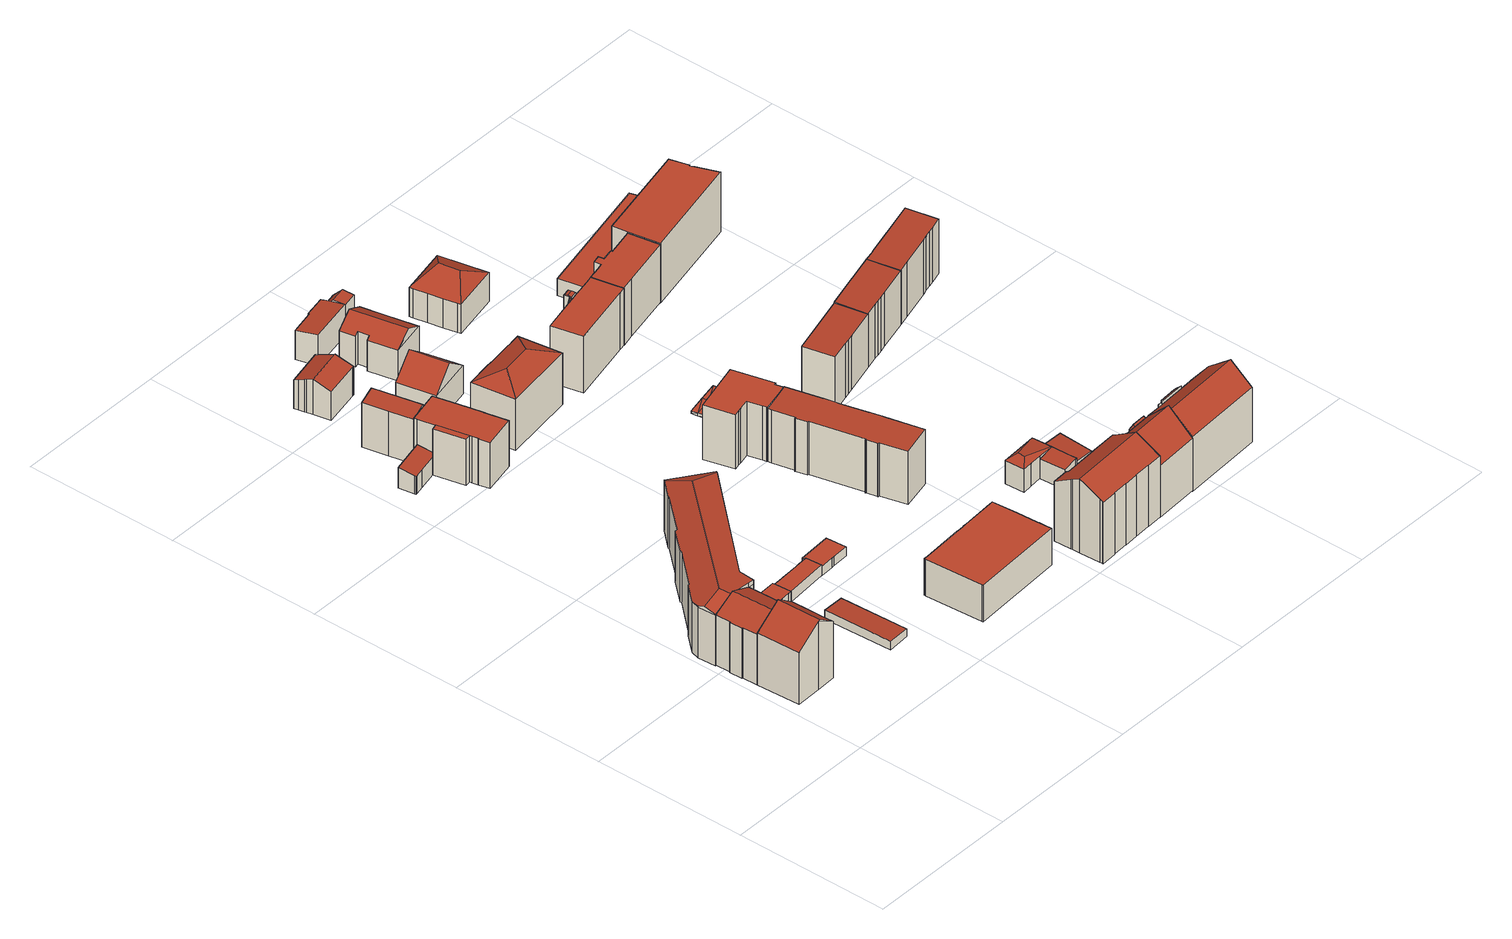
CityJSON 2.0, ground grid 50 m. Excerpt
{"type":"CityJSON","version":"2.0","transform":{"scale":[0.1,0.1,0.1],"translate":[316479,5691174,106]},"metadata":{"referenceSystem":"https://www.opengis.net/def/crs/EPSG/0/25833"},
"CityObjects":{
"building1":{"type":"Building","attributes":{"Dachtyp_tdc":"tdcFreeFormRoof","Gemeindeschluessel":14713000,"Dachneigung":32.9,"QualitaetDacherkennung":67,"Geometrietyp2DReferenz":"3000","function":"31001_9998","roofType":"5000","measuredHeight":23.54},"geometry":[{"type":"MultiSurface","lod":"2","boundaries":[[[0,1,2,3]],[[1,4,5,2]],[[4,6,7,5]],[[6,8,9,7]],[[8,10,11,9]],[[10,12,13,11]],[[12,14,15,13]],[[14,16,17,15]],[[16,0,3,17]],[[18,14,12,10,8,6,4,19]],[[16,18,19,1,0]],[[16,14,18]],[[4,1,19]],[[3,2,5,7,9,11,13,15,17]]],"semantics":{"surfaces":[{"type":"WallSurface"},{"type":"RoofSurface"},{"type":"GroundSurface"}],"values":[0,0,0,0,0,0,0,0,0,1,1,0,0,2]}}]},
"building2":{"type":"Building","attributes":{"Gemeindeschluessel":14713000,"Dachtyp_tdc":"tdcFreeFormRoof","Dachneigung":23.89,"QualitaetDacherkennung":87,"Geometrietyp2DReferenz":"3000","function":"31001_9998","roofType":"5000","measuredHeight":20.51},"geometry":[{"type":"MultiSurface","lod":"2","boundaries":[[[20,21,22,23]],[[21,24,5,22]],[[24,25,2,5]],[[25,26,27,2]],[[26,28,29,27]],[[28,30,31,29]],[[30,32,33,31]],[[32,20,23,33]],[[34,24,21,35]],[[26,25,34,35,20,32,30,28]],[[21,20,35]],[[25,24,34]],[[23,22,5,2,27,29,31,33]]],"semantics":{"surfaces":[{"type":"WallSurface"},{"type":"RoofSurface"},{"type":"GroundSurface"}],"values":[0,0,0,0,0,0,0,0,1,1,0,0,2]}}]},
"building3":{"type":"Building","attributes":{"Dachtyp_tdc":"tdcFreeFormRoof","Gemeindeschluessel":14713000,"Dachneigung":25.85,"QualitaetDacherkennung":56,"Geometrietyp2DReferenz":"3000","function":"31001_9998","roofType":"5000","measuredHeight":20.77},"geometry":[{"type":"MultiSurface","lod":"2","boundaries":[[[36,37,38,39]],[[37,40,41,38]],[[40,42,43,41]],[[42,44,45,43]],[[44,46,47,45]],[[46,48,49,47]],[[48,50,51,49]],[[50,52,53,51]],[[52,54,55,53]],[[54,56,57,55]],[[56,58,59,57]],[[58,60,61,59]],[[60,62,63,61]],[[62,64,65,63]],[[64,66,67,65]],[[66,36,39,67]],[[68,69,70,64,71]],[[72,73,74,75]],[[76,56,54,77,78,48,46,79,72,75,68,71,80,81]],[[74,82,83,84,69,68,75]],[[66,70,69,84,36]],[[36,84,83,37]],[[37,83,82,40]],[[40,82,74,73,42]],[[58,76,81,60]],[[60,81,80,62]],[[62,80,71,64]],[[42,73,72,79,44]],[[44,79,46]],[[48,78,50]],[[50,78,77,52]],[[52,77,54]],[[56,76,58]],[[64,70,66]],[[39,38,41,43,45,47,49,51,53,55,57,59,61,63,65,67]]],"semantics":{"surfaces":[{"type":"WallSurface"},{"type":"RoofSurface"},{"type":"GroundSurface"}],"values":[0,0,0,0,0,0,0,0,0,0,0,0,0,0,0,0,1,1,1,1,0,0,0,0,0,0,0,0,0,0,0,0,0,0,2]}}]},
"building4":{"type":"Building","attributes":{"Dachtyp_tdc":"tdcPolyFlatRoof","Gemeindeschluessel":14713000,"Dachneigung":3.22,"QualitaetDacherkennung":84,"Geometrietyp2DReferenz":"3000","function":"31001_9998","roofType":"2100","measuredHeight":3.04},"geometry":[{"type":"MultiSurface","lod":"2","boundaries":[[[85,86,87,88]],[[86,89,90,87]],[[89,91,92,90]],[[91,85,88,92]],[[91,89,86,85]],[[88,87,90,92]]],"semantics":{"surfaces":[{"type":"WallSurface"},{"type":"RoofSurface"},{"type":"GroundSurface"}],"values":[0,0,0,0,1,2]}}]},
"building5":{"type":"Building","attributes":{"Gemeindeschluessel":14713000,"Dachneigung":90,"Dachorientierung":0,"MittlereTraufHoehe":112.31,"QualitaetDacherkennung":100,"ObjektHoehe":3.69,"BodenHoehe":108.62,"Geometrietyp2DReferenz":"3000","AbsoluteHoehe":112.31,"Dachflaeche":34.1,"function":"31001_9998","roofType":"1000","measuredHeight":3.69,"storeysAboveGround":1},"geometry":[{"type":"MultiSurface","lod":"2","boundaries":[[[93,94,95,96]],[[94,97,98,95]],[[97,99,100,98]],[[97,94,93,101,102,103,104,105,106,99]],[[100,107,108,109,110,111,112,96,95,98]],[[99,106,107,100]],[[106,105,108,107]],[[105,104,109,108]],[[104,103,110,109]],[[103,102,111,110]],[[102,101,112,111]],[[101,93,96,112]]],"semantics":{"surfaces":[{"type":"WallSurface"},{"type":"RoofSurface"},{"type":"GroundSurface"}],"values":[0,0,0,1,2,0,0,0,0,0,0,0]}}]},
"building6":{"type":"Building","attributes":{"Gemeindeschluessel":14713000,"Dachneigung":90,"Dachorientierung":0,"MittlereTraufHoehe":112.31,"QualitaetDacherkennung":100,"ObjektHoehe":3.59,"BodenHoehe":108.72,"Geometrietyp2DReferenz":"3000","AbsoluteHoehe":112.31,"Dachflaeche":77.38,"function":"31001_9998","roofType":"1000","measuredHeight":3.59,"storeysAboveGround":1},"geometry":[{"type":"MultiSurface","lod":"2","boundaries":[[[113,114,115,116]],[[114,117,118,115]],[[117,119,120,118]],[[119,121,122,120]],[[121,123,124,122]],[[123,103,125,124]],[[103,104,126,125]],[[104,113,116,126]],[[104,103,123,121,119,117,114,113]],[[116,115,118,120,122,124,125,126]]],"semantics":{"surfaces":[{"type":"WallSurface"},{"type":"RoofSurface"},{"type":"GroundSurface"}],"values":[0,0,0,0,0,0,0,0,1,2]}}]},
"building7":{"type":"Building","attributes":{"Dachtyp_tdc":"tdcPolyFlatRoof","Gemeindeschluessel":14713000,"Dachneigung":9.88,"QualitaetDacherkennung":50,"Geometrietyp2DReferenz":"3000","function":"31001_9998","roofType":"2100","measuredHeight":7.01},"geometry":[{"type":"MultiSurface","lod":"2","boundaries":[[[127,128,129,130]],[[128,131,132,129]],[[131,133,134,132]],[[133,135,136,134]],[[133,131,128,127,137,138,139,135]],[[136,140,141,142,130,129,132,134]],[[135,139,140,136]],[[139,138,141,140]],[[138,137,142,141]],[[137,127,130,142]]],"semantics":{"surfaces":[{"type":"WallSurface"},{"type":"RoofSurface"},{"type":"GroundSurface"}],"values":[0,0,0,0,1,2,0,0,0,0]}}]},
"building8":{"type":"Building","attributes":{"Gemeindeschluessel":14713000,"Dachneigung":90,"Dachorientierung":0,"MittlereTraufHoehe":111.7,"QualitaetDacherkennung":100,"ObjektHoehe":3.12,"BodenHoehe":108.58,"Geometrietyp2DReferenz":"3000","AbsoluteHoehe":111.7,"Dachflaeche":71.35,"function":"31001_9998","roofType":"1000","measuredHeight":3.12,"storeysAboveGround":1},"geometry":[{"type":"MultiSurface","lod":"2","boundaries":[[[143,144,145,146]],[[144,147,148,145]],[[147,149,150,148]],[[149,151,152,150]],[[151,153,154,152]],[[153,155,156,154]],[[155,143,146,156]],[[155,153,151,149,147,144,143]],[[146,145,148,150,152,154,156]]],"semantics":{"surfaces":[{"type":"WallSurface"},{"type":"RoofSurface"},{"type":"GroundSurface"}],"values":[0,0,0,0,0,0,0,1,2]}}]},
"building9":{"type":"Building","attributes":{"Gemeindeschluessel":14713000,"Geometrietyp2DReferenz":"3000","function":"31001_9998","roofType":"9999"},"children":["building9-1","building9-2"]},
"building9-1":{"type":"BuildingPart","attributes":{"Dachtyp_tdc":"tdcPolyFlatRoof","Dachneigung":0,"QualitaetDacherkennung":45,"Geometrietyp2DReferenz":"3000","roofType":"1000","measuredHeight":15.65},"parents":["building9"],"geometry":[{"type":"MultiSurface","lod":"2","boundaries":[[[157,158,159,160]],[[161,162,140,141]],[[162,163,164,140]],[[163,165,166,164]],[[165,167,168,166]],[[167,169,170,168]],[[169,171,172,170]],[[171,173,174,172]],[[173,157,160,174]],[[173,171,169,167,165,163,162,161,175,176,158,157]],[[160,159,177,178,141,140,164,166,168,170,172,174]],[[177,159,158,176]],[[178,177,176,175]],[[141,178,175,161]]],"semantics":{"surfaces":[{"type":"WallSurface"},{"type":"RoofSurface"},{"type":"GroundSurface"},{"type":"ClosureSurface"}],"values":[0,0,0,0,0,0,0,0,0,1,2,3,3,3]}}]},
"building9-2":{"type":"BuildingPart","attributes":{"Dachtyp_tdc":"tdcPolyFlatRoof","Dachneigung":0,"QualitaetDacherkennung":56,"Geometrietyp2DReferenz":"3000","roofType":"1000","measuredHeight":15.8},"parents":["building9"],"geometry":[{"type":"MultiSurface","lod":"2","boundaries":[[[179,180,181,159,158]],[[180,182,183,181]],[[182,184,185,183]],[[184,186,142,185]],[[186,187,161,141,142]],[[188,189,187,186,184,182,180,179]],[[159,181,183,185,142,141,178,177]],[[175,161,187,189]],[[175,178,141,161]],[[176,175,189,188]],[[176,177,178,175]],[[158,176,188,179]],[[158,159,177,176]]],"semantics":{"surfaces":[{"type":"WallSurface"},{"type":"RoofSurface"},{"type":"GroundSurface"},{"type":"ClosureSurface"}],"values":[0,0,0,0,0,1,2,0,3,0,3,0,3]}}]},
"building10":{"type":"Building","attributes":{"Dachtyp_tdc":"tdcFreeFormRoof","Gemeindeschluessel":14713000,"Dachneigung":53.67,"QualitaetDacherkennung":62,"Geometrietyp2DReferenz":"3000","function":"31001_9998","roofType":"5000","measuredHeight":16.23},"geometry":[{"type":"MultiSurface","lod":"2","boundaries":[[[190,191,192,193]],[[191,194,195,192]],[[194,196,166,195]],[[196,197,164,166]],[[197,198,199,164]],[[198,190,193,199]],[[200,196,194,201]],[[200,201,191,190,198,197]],[[194,191,201]],[[197,196,200]],[[193,192,195,166,164,199]]],"semantics":{"surfaces":[{"type":"WallSurface"},{"type":"RoofSurface"},{"type":"GroundSurface"}],"values":[0,0,0,0,0,0,1,1,0,0,2]}}]},
"building11":{"type":"Building","attributes":{"Dachtyp_tdc":"tdcPolyFlatRoof","Gemeindeschluessel":14713000,"Dachneigung":0,"QualitaetDacherkennung":92,"Geometrietyp2DReferenz":"3000","function":"31001_9998","roofType":"1000","measuredHeight":12.56},"geometry":[{"type":"MultiSurface","lod":"2","boundaries":[[[202,203,204,205]],[[203,206,207,204]],[[206,208,209,207]],[[208,210,211,209]],[[210,212,213,211]],[[212,214,215,213]],[[214,216,217,215]],[[216,218,219,217]],[[218,220,221,219]],[[220,222,223,221]],[[222,224,225,223]],[[224,226,227,225]],[[226,228,229,227]],[[228,230,231,229]],[[230,232,233,231]],[[232,234,235,233]],[[234,236,237,235]],[[236,238,239,237]],[[238,202,205,239]],[[238,236,234,232,230,228,226,224,222,220,218,216,214,212,210,208,206,203,202]],[[205,204,207,209,211,213,215,217,219,221,223,225,227,229,231,233,235,237,239]]],"semantics":{"surfaces":[{"type":"WallSurface"},{"type":"RoofSurface"},{"type":"GroundSurface"}],"values":[0,0,0,0,0,0,0,0,0,0,0,0,0,0,0,0,0,0,0,1,2]}}]},
"building12":{"type":"Building","attributes":{"Dachtyp_tdc":"tdcGableRoof","Gemeindeschluessel":14713000,"Dachneigung":21.12,"QualitaetDacherkennung":64,"Geometrietyp2DReferenz":"3000","function":"31001_9998","roofType":"3100","measuredHeight":11.95},"geometry":[{"type":"MultiSurface","lod":"2","boundaries":[[[240,241,242,243]],[[241,244,245,242]],[[244,246,247,245]],[[246,248,249,247]],[[248,250,251,249]],[[250,252,253,251]],[[252,254,255,253]],[[254,256,257,255]],[[256,258,259,257]],[[258,260,261,259]],[[260,240,243,261]],[[256,254,252,250,248,246,244]],[[244,241,240,260,258,256]],[[243,242,245,247,249,251,253,255,257,259,261]]],"semantics":{"surfaces":[{"type":"WallSurface"},{"type":"RoofSurface"},{"type":"GroundSurface"}],"values":[0,0,0,0,0,0,0,0,0,0,0,1,1,2]}}]},
"building13":{"type":"Building","attributes":{"Dachtyp_tdc":"tdcGableRoof","Gemeindeschluessel":14713000,"Dachneigung":39.78,"QualitaetDacherkennung":61,"Geometrietyp2DReferenz":"3000","function":"31001_9998","roofType":"3100","measuredHeight":15.8},"geometry":[{"type":"MultiSurface","lod":"2","boundaries":[[[262,263,264,265]],[[263,266,267,264]],[[266,268,269,267]],[[268,270,271,269]],[[270,262,265,271]],[[272,273,274,275]],[[268,266,263,274,273]],[[268,273,272,270]],[[262,275,274,263]],[[270,272,275,262]],[[265,264,267,269,271]]],"semantics":{"surfaces":[{"type":"WallSurface"},{"type":"RoofSurface"},{"type":"GroundSurface"}],"values":[0,0,0,0,0,1,1,0,0,0,2]}}]},
"building14":{"type":"Building","attributes":{"Dachtyp_tdc":"tdcHipRoof","Gemeindeschluessel":14713000,"Dachneigung":23.56,"QualitaetDacherkennung":64,"Geometrietyp2DReferenz":"3000","function":"31001_9998","roofType":"3200","measuredHeight":20.6},"geometry":[{"type":"MultiSurface","lod":"2","boundaries":[[[276,277,278,279]],[[277,280,281,278]],[[280,282,283,281]],[[282,284,285,283]],[[284,286,287,285]],[[286,288,289,287]],[[288,290,291,289]],[[290,292,293,291]],[[292,294,295,293]],[[294,276,279,295]],[[286,284,296]],[[290,288,297]],[[284,282,280,277,276,294,292,290,297,296]],[[288,286,296,297]],[[279,278,281,283,285,287,289,291,293,295]]],"semantics":{"surfaces":[{"type":"WallSurface"},{"type":"RoofSurface"},{"type":"GroundSurface"}],"values":[0,0,0,0,0,0,0,0,0,0,1,1,1,1,2]}}]},
"building15":{"type":"Building","attributes":{"Dachtyp_tdc":"tdcPolyFlatRoof","Gemeindeschluessel":14713000,"Dachneigung":8.5,"QualitaetDacherkennung":81,"Geometrietyp2DReferenz":"3000","function":"31001_9998","roofType":"2100","measuredHeight":3.92},"geometry":[{"type":"MultiSurface","lod":"2","boundaries":[[[298,299,300,301]],[[299,302,303,300]],[[302,304,305,303]],[[304,298,301,305]],[[304,302,299,298]],[[301,300,303,305]]],"semantics":{"surfaces":[{"type":"WallSurface"},{"type":"RoofSurface"},{"type":"GroundSurface"}],"values":[0,0,0,0,1,2]}}]},
"building16":{"type":"Building","attributes":{"Dachtyp_tdc":"tdcFreeFormRoof","Gemeindeschluessel":14713000,"Dachneigung":29.68,"QualitaetDacherkennung":64,"Geometrietyp2DReferenz":"3000","function":"31001_9998","roofType":"5000","measuredHeight":13.76},"geometry":[{"type":"MultiSurface","lod":"2","boundaries":[[[306,307,308,309]],[[307,310,311,308]],[[310,312,313,311]],[[312,314,315,313]],[[314,316,317,315]],[[316,318,319,317]],[[318,320,321,319]],[[320,322,323,321]],[[322,324,325,323]],[[324,306,309,325]],[[316,326,327,306,324,322,320,318]],[[326,314,312,310,307,327]],[[316,314,326]],[[307,306,327]],[[309,308,311,313,315,317,319,321,323,325]]],"semantics":{"surfaces":[{"type":"WallSurface"},{"type":"RoofSurface"},{"type":"GroundSurface"}],"values":[0,0,0,0,0,0,0,0,0,0,1,1,0,0,2]}}]},
"building17":{"type":"Building","attributes":{"Gemeindeschluessel":14713000,"Geometrietyp2DReferenz":"3000","function":"31001_9998","roofType":"9999"},"children":["building17-1","building17-2"]},
"building17-1":{"type":"BuildingPart","attributes":{"Dachtyp_tdc":"tdcPolyFlatRoof","Dachneigung":5.07,"QualitaetDacherkennung":44,"Geometrietyp2DReferenz":"3000","roofType":"2100","measuredHeight":10.55},"parents":["building17"],"geometry":[{"type":"MultiSurface","lod":"2","boundaries":[[[328,329,330,331]],[[329,332,333,330]],[[332,334,335,333]],[[334,336,337,338,335]],[[339,340,341,342,343]],[[340,328,331,341]],[[340,339,344,345,336,334,332,329,328]],[[331,330,333,335,338,342,341]],[[343,344,339]],[[345,337,336]],[[343,342,338,337]],[[343,337,345,344]]],"semantics":{"surfaces":[{"type":"WallSurface"},{"type":"RoofSurface"},{"type":"GroundSurface"},{"type":"ClosureSurface"}],"values":[0,0,0,0,0,0,1,2,0,0,3,3]}}]},
"building17-2":{"type":"BuildingPart","attributes":{"Dachtyp_tdc":"tdcGableRoof","Dachneigung":45.98,"QualitaetDacherkennung":43,"Geometrietyp2DReferenz":"3000","roofType":"3100","measuredHeight":10.92},"parents":["building17"],"geometry":[{"type":"MultiSurface","lod":"2","boundaries":[[[337,346,347,338]],[[346,348,349,347]],[[348,343,342,349]],[[348,346,350]],[[346,337,345,351,350]],[[343,348,350,351,344]],[[338,347,349,342]],[[337,338,342,343]],[[344,351,345]],[[343,344,345,337]]],"semantics":{"surfaces":[{"type":"WallSurface"},{"type":"RoofSurface"},{"type":"GroundSurface"},{"type":"ClosureSurface"}],"values":[0,0,0,0,1,1,2,3,0,3]}}]},
"building18":{"type":"Building","attributes":{"Dachtyp_tdc":"tdcPolyFlatRoof","Gemeindeschluessel":14713000,"Dachneigung":0,"QualitaetDacherkennung":67,"Geometrietyp2DReferenz":"3000","function":"31001_9998","roofType":"1000","measuredHeight":18.49},"geometry":[{"type":"MultiSurface","lod":"2","boundaries":[[[352,353,354,355]],[[353,356,357,354]],[[356,358,359,357]],[[358,360,361,359]],[[360,362,363,361]],[[362,364,365,363]],[[364,366,367,365]],[[366,368,369,367]],[[368,370,371,369]],[[370,372,373,371]],[[372,374,375,373]],[[372,370,368,366,364,362,360,358,356,353,352,376,374]],[[375,377,355,354,357,359,361,363,365,367,369,371,373]],[[374,376,377,375]],[[376,352,355,377]]],"semantics":{"surfaces":[{"type":"WallSurface"},{"type":"RoofSurface"},{"type":"GroundSurface"}],"values":[0,0,0,0,0,0,0,0,0,0,0,1,2,0,0]}}]},
"building19":{"type":"Building","attributes":{"Gemeindeschluessel":14713000,"Geometrietyp2DReferenz":"3000","function":"31001_9998","roofType":"9999"},"children":["building19-1","building19-2","building19-3"]},
"building19-1":{"type":"BuildingPart","attributes":{"Dachtyp_tdc":"tdcPolyFlatRoof","Dachneigung":3.16,"QualitaetDacherkennung":91,"Geometrietyp2DReferenz":"3000","roofType":"2100","measuredHeight":18.72},"parents":["building19"],"geometry":[{"type":"MultiSurface","lod":"2","boundaries":[[[378,379,380,381,382]],[[379,383,384,380]],[[383,385,384]],[[386,387,388]],[[386,389,390,387]],[[389,391,392,390]],[[391,393,394,392]],[[393,395,396,394]],[[395,397,398,396]],[[397,399,400,398]],[[399,401,402,400]],[[401,403,404,402]],[[403,405,406,404]],[[405,407,408,406]],[[407,409,410,408]],[[409,411,412,410]],[[411,413,414,412]],[[413,415,416,414]],[[415,417,418,416]],[[417,419,361,418]],[[419,420,359,361]],[[420,421,422,359]],[[421,423,422]],[[420,419,417,415,413,411,409,407,405,403,401,399,397,395,393,391,389,386,383,379,378,421]],[[381,380,384,387,390,392,394,396,398,400,402,404,406,408,410,412,414,416,418,361,359,422]],[[382,423,421,378]],[[382,381,422,423]],[[388,385,383,386]],[[388,387,384,385]]],"semantics":{"surfaces":[{"type":"WallSurface"},{"type":"RoofSurface"},{"type":"GroundSurface"},{"type":"ClosureSurface"}],"values":[0,0,0,0,0,0,0,0,0,0,0,0,0,0,0,0,0,0,0,0,0,0,0,1,2,0,3,0,3]}}]},
"building19-2":{"type":"BuildingPart","attributes":{"Dachtyp_tdc":"tdcPolyFlatRoof","Dachneigung":6.61,"QualitaetDacherkennung":37,"Geometrietyp2DReferenz":"3000","roofType":"2100","measuredHeight":17.52},"parents":["building19"],"geometry":[{"type":"MultiSurface","lod":"2","boundaries":[[[385,424,425,384]],[[424,426,427,425]],[[426,388,387,427]],[[388,426,424,385]],[[384,425,427,387]],[[384,387,388,385]]],"semantics":{"surfaces":[{"type":"WallSurface"},{"type":"RoofSurface"},{"type":"GroundSurface"},{"type":"ClosureSurface"}],"values":[0,0,0,1,2,3]}}]},
"building19-3":{"type":"BuildingPart","attributes":{"Dachtyp_tdc":"tdcPolyFlatRoof","Dachneigung":5.42,"QualitaetDacherkennung":44,"Geometrietyp2DReferenz":"3000","roofType":"2100","measuredHeight":17.48},"parents":["building19"],"geometry":[{"type":"MultiSurface","lod":"2","boundaries":[[[423,428,429,422]],[[428,430,431,429]],[[430,432,433,431]],[[432,382,381,433]],[[432,430,428,423,382]],[[381,422,429,431,433]],[[422,381,382,423]]],"semantics":{"surfaces":[{"type":"WallSurface"},{"type":"RoofSurface"},{"type":"GroundSurface"},{"type":"ClosureSurface"}],"values":[0,0,0,0,1,2,3]}}]},
"building20":{"type":"Building","attributes":{"Gemeindeschluessel":14713000,"Geometrietyp2DReferenz":"3000","function":"31001_9998","roofType":"9999"},"children":["building20-1","building20-2"]},
"building20-1":{"type":"BuildingPart","attributes":{"Dachtyp_tdc":"tdcGableRoof","Dachneigung":30.42,"QualitaetDacherkennung":81,"Geometrietyp2DReferenz":"3000","roofType":"3100","measuredHeight":25.3},"parents":["building20"],"geometry":[{"type":"MultiSurface","lod":"2","boundaries":[[[434,435,436,437]],[[435,438,439,436]],[[438,440,441,439]],[[440,442,443,441]],[[442,444,445,446,443]],[[447,448,449]],[[447,450,451,448]],[[450,452,453,451]],[[452,454,455,453]],[[454,456,457,455]],[[456,458,459,457]],[[458,460,461,459]],[[460,462,463,461]],[[462,464,465,463]],[[464,466,467,465]],[[466,468,469,467]],[[468,470,471,469]],[[470,472,473,471]],[[472,474,475,473]],[[474,476,477,475]],[[476,478,479,477]],[[478,480,481,479]],[[480,434,437,481]],[[476,474,472,470,468,466,464,462,460,458,456,454,452,450]],[[450,447,482,444,442,440,438,435,434,480,478,476]],[[437,436,439,441,443,446,483,448,451,453,455,457,459,461,463,465,467,469,471,473,475,477,479,481]],[[482,484,445,444]],[[484,483,446,445]],[[449,484,482,447]],[[449,448,483,484]]],"semantics":{"surfaces":[{"type":"WallSurface"},{"type":"RoofSurface"},{"type":"GroundSurface"},{"type":"ClosureSurface"}],"values":[0,0,0,0,0,0,0,0,0,0,0,0,0,0,0,0,0,0,0,0,0,0,0,1,1,2,0,3,0,3]}}]},
"building20-2":{"type":"BuildingPart","attributes":{"Dachtyp_tdc":"tdcFreeFormRoof","Dachneigung":34.47,"QualitaetDacherkennung":36,"Geometrietyp2DReferenz":"3000","roofType":"5000","measuredHeight":19.57},"parents":["building20"],"geometry":[{"type":"MultiSurface","lod":"2","boundaries":[[[445,485,486,446]],[[485,487,488,486]],[[487,489,490,488]],[[489,491,492,490]],[[491,493,483,492]],[[493,449,448,483]],[[484,493,491,489,494]],[[489,487,485,495,494]],[[485,445,495]],[[445,484,494,495]],[[484,449,493]],[[483,446,486,488,490,492,483,448]],[[446,483,484,445]],[[483,448,449,484]]],"semantics":{"surfaces":[{"type":"WallSurface"},{"type":"RoofSurface"},{"type":"GroundSurface"},{"type":"ClosureSurface"}],"values":[0,0,0,0,0,0,1,1,1,1,1,2,3,3]}}]},
"building21":{"type":"Building","attributes":{"name":"Carusbrücke","BodenHoehe":106.84,"gemHoehe":0,"BauwerkHoehe":1,"Breite":12.5,"Gemeindeschluessel":"14713000","Geometrietyp2DReferenz":"3000","function":"53001_1800","measuredHeight":1},"geometry":[{"type":"MultiSurface","lod":"2","boundaries":[[[496,497,498]],[[498,497,499]],[[497,500,501]],[[497,501,499]],[[500,502,501]],[[501,502,503]],[[502,504,505]],[[502,505,503]],[[506,507,496]],[[496,507,497]],[[507,508,497]],[[497,508,500]],[[509,500,508]],[[509,510,500]],[[500,510,502]],[[511,502,510]],[[511,512,504]],[[511,504,502]],[[496,498,513]],[[496,513,514]],[[498,499,515]],[[498,515,513]],[[499,501,516]],[[499,516,515]],[[501,503,517]],[[501,517,516]],[[503,505,518]],[[503,518,517]],[[505,504,519]],[[505,519,518]],[[504,512,520]],[[504,520,519]],[[512,511,521]],[[512,521,520]],[[511,510,522]],[[511,522,521]],[[510,509,523]],[[510,523,522]],[[509,508,524]],[[509,524,523]],[[508,507,525]],[[508,525,524]],[[507,506,526]],[[507,526,525]],[[506,496,514]],[[506,514,526]],[[513,527,514]],[[515,527,513]],[[516,528,527]],[[515,516,527]],[[516,529,528]],[[517,529,516]],[[518,519,529]],[[517,518,529]],[[514,525,526]],[[527,525,514]],[[527,524,525]],[[528,524,527]],[[524,528,523]],[[528,522,523]],[[529,522,528]],[[522,529,521]],[[519,520,521]],[[529,519,521]]],"semantics":{"surfaces":[{"type":"RoofSurface"},{"type":"WallSurface"},{"type":"GroundSurface"}],"values":[0,0,0,0,0,0,0,0,0,0,0,0,0,0,0,0,0,0,1,1,1,1,1,1,1,1,1,1,1,1,1,1,1,1,1,1,1,1,1,1,1,1,1,1,1,1,2,2,2,2,2,2,2,2,2,2,2,2,2,2,2,2,2,2]}}]},
"building22":{"type":"Building","attributes":{"Gemeindeschluessel":14713000,"Geometrietyp2DReferenz":"3000","function":"31001_9998","roofType":"9999"},"children":["building22-1","building22-2"]},
"building22-1":{"type":"BuildingPart","attributes":{"Dachtyp_tdc":"tdcPolyFlatRoof","Dachneigung":0,"QualitaetDacherkennung":59,"Geometrietyp2DReferenz":"3000","roofType":"1000","measuredHeight":19.36},"parents":["building22"],"geometry":[{"type":"MultiSurface","lod":"2","boundaries":[[[530,531,532,533]],[[530,534,535,536,537,538,539,540,541,542,531]],[[532,543,544,545,546,547,548,549,550,533]],[[531,542,543,532]],[[542,551,543]],[[539,538,546,545]],[[538,537,547,546]],[[537,536,548,547]],[[536,535,549,548]],[[535,534,550,549]],[[534,530,533,550]],[[541,551,542]],[[545,544,540,539]],[[544,543,551,541,540]]],"semantics":{"surfaces":[{"type":"WallSurface"},{"type":"RoofSurface"},{"type":"GroundSurface"},{"type":"ClosureSurface"}],"values":[0,1,2,0,0,0,0,0,0,0,0,0,3,3]}}]},
"building22-2":{"type":"BuildingPart","attributes":{"Dachtyp_tdc":"tdcFreeFormRoof","Dachneigung":56.8,"QualitaetDacherkennung":20,"Geometrietyp2DReferenz":"3000","roofType":"5000","measuredHeight":20.55},"parents":["building22"],"geometry":[{"type":"MultiSurface","lod":"2","boundaries":[[[552,553,554,555]],[[553,556,557,554]],[[556,558,559,557]],[[558,560,545,559]],[[560,539,545]],[[561,560,562,563]],[[560,558,562]],[[558,556,563,562]],[[556,553,552,551,541,561,563]],[[555,554,557,559,545,544,543]],[[551,552,555,543]],[[540,539,560,561]],[[544,545,539,540]],[[541,540,561]],[[544,540,541,551,543]]],"semantics":{"surfaces":[{"type":"WallSurface"},{"type":"RoofSurface"},{"type":"GroundSurface"},{"type":"ClosureSurface"}],"values":[0,0,0,0,0,1,1,1,1,2,0,0,3,0,3]}}]},
"building23":{"type":"Building","attributes":{"Gemeindeschluessel":14713000,"Geometrietyp2DReferenz":"3000","function":"31001_9998","roofType":"9999"},"children":["building23-1","building23-2"]},
"building23-1":{"type":"BuildingPart","attributes":{"Dachtyp_tdc":"tdcHipRoof","Dachneigung":11.13,"QualitaetDacherkennung":44,"Geometrietyp2DReferenz":"3000","roofType":"3200","measuredHeight":9.15},"parents":["building23"],"geometry":[{"type":"MultiSurface","lod":"2","boundaries":[[[564,565,566,567]],[[565,568,569,566]],[[570,571,572,573,574]],[[571,575,576,572]],[[575,577,578,576]],[[577,579,580,578]],[[579,564,567,580]],[[575,571,570,581,568,582]],[[564,579,583]],[[568,565,564,583,582]],[[579,577,575,582,583]],[[567,566,569,573,572,576,578,580]],[[574,581,570]],[[573,569,568,581,574]]],"semantics":{"surfaces":[{"type":"WallSurface"},{"type":"RoofSurface"},{"type":"GroundSurface"},{"type":"ClosureSurface"}],"values":[0,0,0,0,0,0,0,1,1,1,1,2,0,3]}}]},
"building23-2":{"type":"BuildingPart","attributes":{"Dachtyp_tdc":"tdcPolyFlatRoof","Dachneigung":6.34,"QualitaetDacherkennung":64,"Geometrietyp2DReferenz":"3000","roofType":"2100","measuredHeight":7.36},"parents":["building23"],"geometry":[{"type":"MultiSurface","lod":"2","boundaries":[[[584,585,586,569,568]],[[585,587,588,586]],[[587,589,590,588]],[[589,591,592,590]],[[591,574,573,592]],[[574,591,589,587,585,584,581]],[[569,586,588,590,592,573]],[[568,581,584]],[[569,573,574,581,568]]],"semantics":{"surfaces":[{"type":"WallSurface"},{"type":"RoofSurface"},{"type":"GroundSurface"},{"type":"ClosureSurface"}],"values":[0,0,0,0,0,1,2,0,3]}}]},
"building24":{"type":"Building","attributes":{"Dachtyp_tdc":"tdcHipRoof","Gemeindeschluessel":14713000,"Dachneigung":29.87,"QualitaetDacherkennung":69,"Geometrietyp2DReferenz":"3000","function":"31001_9998","roofType":"3200","measuredHeight":14.5},"geometry":[{"type":"MultiSurface","lod":"2","boundaries":[[[593,594,595,596]],[[594,597,598,595]],[[597,599,600,598]],[[599,601,602,600]],[[601,603,604,602]],[[603,605,606,604]],[[605,607,608,606]],[[607,593,596,608]],[[603,601,609]],[[599,597,610]],[[601,599,610,609]],[[597,594,593,607,605,603,609,610]],[[596,595,598,600,602,604,606,608]]],"semantics":{"surfaces":[{"type":"WallSurface"},{"type":"RoofSurface"},{"type":"GroundSurface"}],"values":[0,0,0,0,0,0,0,0,1,1,1,1,2]}}]},
"building25":{"type":"Building","attributes":{"Gemeindeschluessel":14713000,"Geometrietyp2DReferenz":"3000","function":"31001_9998","roofType":"9999"},"children":["building25-1","building25-2"]},
"building25-1":{"type":"BuildingPart","attributes":{"Dachtyp_tdc":"tdcGableRoof","Dachneigung":44.2,"QualitaetDacherkennung":70,"Geometrietyp2DReferenz":"3000","roofType":"3100","measuredHeight":25.38},"parents":["building25"],"geometry":[{"type":"MultiSurface","lod":"2","boundaries":[[[611,612,613,614]],[[612,615,616,613]],[[615,617,618,616]],[[617,619,618]],[[620,621,622,623,624]],[[621,625,626,622]],[[625,627,628,626]],[[627,611,614,628]],[[621,620,617,615,612,611]],[[611,627,625,621]],[[614,613,616,618,629,623,622,626,628]],[[624,630,619,617,620]],[[624,623,629,630]],[[629,618,619,630]]],"semantics":{"surfaces":[{"type":"WallSurface"},{"type":"RoofSurface"},{"type":"GroundSurface"},{"type":"ClosureSurface"}],"values":[0,0,0,0,0,0,0,0,1,1,2,0,3,3]}}]},
"building25-2":{"type":"BuildingPart","attributes":{"Dachtyp_tdc":"tdcFreeFormRoof","Dachneigung":62.81,"QualitaetDacherkennung":29,"Geometrietyp2DReferenz":"3000","roofType":"5000","measuredHeight":18.82},"parents":["building25"],"geometry":[{"type":"MultiSurface","lod":"2","boundaries":[[[619,631,632,618]],[[631,633,634,632]],[[633,635,636,634]],[[635,637,638,636]],[[637,639,640,638]],[[639,641,642,640]],[[641,643,644,642]],[[643,624,623,644]],[[624,643,645]],[[643,641,639,637,646,645]],[[637,635,646]],[[635,633,631,619,630]],[[635,630,624,645,646]],[[632,634,636,638,640,642,644,623,629,618]],[[630,629,623,624]],[[629,630,619,618]]],"semantics":{"surfaces":[{"type":"WallSurface"},{"type":"RoofSurface"},{"type":"GroundSurface"},{"type":"ClosureSurface"}],"values":[0,0,0,0,0,0,0,0,1,1,1,1,1,2,3,3]}}]},
"building26":{"type":"Building","attributes":{"Dachtyp_tdc":"tdcPolyFlatRoof","Gemeindeschluessel":14713000,"Dachneigung":3.22,"QualitaetDacherkennung":90,"Geometrietyp2DReferenz":"3000","function":"31001_9998","roofType":"2100","measuredHeight":2.92},"geometry":[{"type":"MultiSurface","lod":"2","boundaries":[[[647,648,649,650]],[[648,651,652,649]],[[651,653,654,652]],[[653,647,650,654]],[[653,651,648,647]],[[650,649,652,654]]],"semantics":{"surfaces":[{"type":"WallSurface"},{"type":"RoofSurface"},{"type":"GroundSurface"}],"values":[0,0,0,0,1,2]}}]},
"building27":{"type":"Building","attributes":{"Dachtyp_tdc":"tdcPolyFlatRoof","Gemeindeschluessel":14713000,"Dachneigung":3.13,"QualitaetDacherkennung":84,"Geometrietyp2DReferenz":"3000","function":"31001_9998","roofType":"2100","measuredHeight":18.83},"geometry":[{"type":"MultiSurface","lod":"2","boundaries":[[[655,656,657,658]],[[656,659,660,657]],[[659,661,662,660]],[[661,663,664,662]],[[663,665,666,664]],[[665,667,668,666]],[[667,669,670,668]],[[669,671,672,670]],[[671,655,658,672]],[[671,669,667,665,663,661,659,656,655]],[[658,657,660,662,664,666,668,670,672]]],"semantics":{"surfaces":[{"type":"WallSurface"},{"type":"RoofSurface"},{"type":"GroundSurface"}],"values":[0,0,0,0,0,0,0,0,0,1,2]}}]},
"building28":{"type":"Building","attributes":{"Dachtyp_tdc":"tdcPolyFlatRoof","Gemeindeschluessel":14713000,"Dachneigung":0,"QualitaetDacherkennung":60,"Geometrietyp2DReferenz":"3000","function":"31001_9998","roofType":"1000","measuredHeight":19.52},"geometry":[{"type":"MultiSurface","lod":"2","boundaries":[[[673,674,675,676]],[[674,677,678,675]],[[677,679,680,678]],[[679,681,682,680]],[[681,683,684,682]],[[683,685,686,684]],[[685,687,688,686]],[[687,689,690,688]],[[689,691,692,690]],[[691,693,694,692]],[[693,695,696,694]],[[695,697,698,696]],[[697,699,700,698]],[[699,673,676,700]],[[699,697,695,693,691,689,687,685,683,681,679,677,674,673]],[[676,675,678,680,682,684,686,688,690,692,694,696,698,700]]],"semantics":{"surfaces":[{"type":"WallSurface"},{"type":"RoofSurface"},{"type":"GroundSurface"}],"values":[0,0,0,0,0,0,0,0,0,0,0,0,0,0,1,2]}}]},
"building29":{"type":"Building","attributes":{"Gemeindeschluessel":14713000,"Geometrietyp2DReferenz":"3000","function":"31001_9998","roofType":"9999"},"children":["building29-1","building29-2"]},
"building29-1":{"type":"BuildingPart","attributes":{"Dachtyp_tdc":"tdcPolyFlatRoof","Dachneigung":41.75,"QualitaetDacherkennung":47,"Geometrietyp2DReferenz":"3000","roofType":"2100","measuredHeight":19.94},"parents":["building29"],"geometry":[{"type":"MultiSurface","lod":"2","boundaries":[[[701,702,703,704]],[[702,705,706,703]],[[705,707,708,706]],[[707,709,710,708]],[[709,711,712,710]],[[711,713,714,715,712]],[[716,701,704,717,718]],[[716,713,711,709,707,705,702,701]],[[704,703,706,708,710,712,715,717]],[[718,714,713,716]],[[718,717,715,714]]],"semantics":{"surfaces":[{"type":"WallSurface"},{"type":"RoofSurface"},{"type":"GroundSurface"},{"type":"ClosureSurface"}],"values":[0,0,0,0,0,0,0,1,2,0,3]}}]},
"building29-2":{"type":"BuildingPart","attributes":{"Dachtyp_tdc":"tdcGableRoof","Dachneigung":37.16,"QualitaetDacherkennung":54,"Geometrietyp2DReferenz":"3000","roofType":"3100","measuredHeight":24.84},"parents":["building29"],"geometry":[{"type":"MultiSurface","lod":"2","boundaries":[[[714,719,720,715]],[[719,721,722,720]],[[721,723,724,722]],[[723,725,726,724]],[[725,727,728,726]],[[727,729,730,728]],[[729,731,732,730]],[[731,733,734,732]],[[733,735,736,734]],[[735,737,704,736]],[[737,718,717,704]],[[733,731,729,727]],[[727,725,723,721,719,714,718,737,735,733]],[[717,715,720,722,724,726,728,730,732,734,736,704]],[[715,717,718,714]]],"semantics":{"surfaces":[{"type":"WallSurface"},{"type":"RoofSurface"},{"type":"GroundSurface"},{"type":"ClosureSurface"}],"values":[0,0,0,0,0,0,0,0,0,0,0,1,1,2,3]}}]},
"building30":{"type":"Building","attributes":{"Dachtyp_tdc":"tdcPolyFlatRoof","Gemeindeschluessel":14713000,"Dachneigung":3.86,"QualitaetDacherkennung":80,"Geometrietyp2DReferenz":"3000","function":"31001_9998","roofType":"2100","measuredHeight":19.04},"geometry":[{"type":"MultiSurface","lod":"2","boundaries":[[[738,739,740,741]],[[739,742,743,740]],[[742,744,745,743]],[[744,746,668,745]],[[746,747,666,668]],[[747,748,749,666]],[[748,750,751,749]],[[750,752,753,751]],[[752,754,755,753]],[[754,756,757,755]],[[756,738,741,757]],[[756,754,752,750,748,747,746,744,742,739,738]],[[741,740,743,745,668,666,749,751,753,755,757]]],"semantics":{"surfaces":[{"type":"WallSurface"},{"type":"RoofSurface"},{"type":"GroundSurface"}],"values":[0,0,0,0,0,0,0,0,0,0,0,1,2]}}]},
"building31":{"type":"Building","attributes":{"Gemeindeschluessel":14713000,"Geometrietyp2DReferenz":"3000","function":"31001_9998","roofType":"9999"},"children":["building31-1","building31-2"]},
"building31-1":{"type":"BuildingPart","attributes":{"Dachtyp_tdc":"tdcPolyFlatRoof","Dachneigung":0,"QualitaetDacherkennung":68,"Geometrietyp2DReferenz":"3000","roofType":"1000","measuredHeight":5.64},"parents":["building31"],"geometry":[{"type":"MultiSurface","lod":"2","boundaries":[[[758,759,760,761,762]],[[759,763,764,760]],[[763,765,766,764]],[[765,767,768,766]],[[767,769,770,771,768]],[[767,765,763,759,758,769]],[[771,761,760,764,766,768]],[[762,770,769,758]],[[762,761,771,770]]],"semantics":{"surfaces":[{"type":"WallSurface"},{"type":"RoofSurface"},{"type":"GroundSurface"},{"type":"ClosureSurface"}],"values":[0,0,0,0,0,1,2,0,3]}}]},
"building31-2":{"type":"BuildingPart","attributes":{"Dachtyp_tdc":"tdcPolyFlatRoof","Dachneigung":0,"QualitaetDacherkennung":68,"Geometrietyp2DReferenz":"3000","roofType":"1000","measuredHeight":5.6},"parents":["building31"],"geometry":[{"type":"MultiSurface","lod":"2","boundaries":[[[772,773,774,775]],[[773,776,777,774]],[[776,778,779,777]],[[778,762,761,779]],[[770,772,775,771]],[[770,762,778,776,773,772]],[[775,774,777,779,761,771]],[[771,761,762,770]]],"semantics":{"surfaces":[{"type":"WallSurface"},{"type":"RoofSurface"},{"type":"GroundSurface"},{"type":"ClosureSurface"}],"values":[0,0,0,0,0,1,2,3]}}]},
"building32":{"type":"Building","attributes":{"Dachtyp_tdc":"tdcPolyFlatRoof","Gemeindeschluessel":14713000,"Dachneigung":0,"QualitaetDacherkennung":47,"Geometrietyp2DReferenz":"3000","function":"31001_9998","roofType":"1000","measuredHeight":20.34},"geometry":[{"type":"MultiSurface","lod":"2","boundaries":[[[780,781,782,783]],[[781,784,785,782]],[[784,786,787,785]],[[786,788,789,787]],[[788,790,791,789]],[[790,792,793,791]],[[792,794,795,793]],[[794,796,797,795]],[[796,780,783,797]],[[796,794,792,790,788,786,784,781,780]],[[783,782,785,787,789,791,793,795,797]]],"semantics":{"surfaces":[{"type":"WallSurface"},{"type":"RoofSurface"},{"type":"GroundSurface"}],"values":[0,0,0,0,0,0,0,0,0,1,2]}}]},
"building33":{"type":"Building","attributes":{"Dachtyp_tdc":"tdcPolyFlatRoof","Gemeindeschluessel":14713000,"Dachneigung":2.94,"QualitaetDacherkennung":80,"Geometrietyp2DReferenz":"3000","function":"31001_9998","roofType":"2100","measuredHeight":18.95},"geometry":[{"type":"MultiSurface","lod":"2","boundaries":[[[798,799,800,801]],[[799,802,803,800]],[[802,804,805,803]],[[804,806,757,805]],[[806,807,755,757]],[[807,808,809,755]],[[808,810,811,809]],[[810,812,813,811]],[[812,814,815,813]],[[814,816,817,815]],[[816,818,819,817]],[[818,798,801,819]],[[818,816,814,812,810,808,807,806,804,802,799,798]],[[801,800,803,805,757,755,809,811,813,815,817,819]]],"semantics":{"surfaces":[{"type":"WallSurface"},{"type":"RoofSurface"},{"type":"GroundSurface"}],"values":[0,0,0,0,0,0,0,0,0,0,0,0,1,2]}}]}
},
"vertices":[
[21,233,204],[15,375,203],[15,375,27],[21,233,27],[165,380,219],[165,380,27],[166,323,220],[166,323,27],[168,321,218],[168,321,27],[169,287,218],[169,287,27],[167,286,220],[167,286,27],[169,237,220],[169,237,27],[106,236,259],[106,236,27],[111,236,263],[106,378,263],
[9,516,198],[158,526,199],[158,526,27],[9,516,27],[165,380,199],[15,375,198],[13,424,198],[13,424,27],[11,424,197],[11,424,27],[9,467,197],[9,467,27],[11,467,198],[11,467,27],[92,377,232],[85,521,232],
[176,574,196],[179,527,196],[179,527,23],[176,574,23],[158,526,196],[158,526,23],[9,516,196],[9,516,23],[5,575,196],[5,575,23],[14,603,196],[14,603,23],[63,659,196],[63,659,23],[66,658,196],[66,658,23],[164,767,196],[164,767,23],[161,770,196],[161,770,23],[221,838,196],[221,838,23],[225,835,196],[225,835,23],[323,945,196],[323,945,23],[321,947,196],[321,947,23],[373,1004,196],[373,1004,23],[478,910,196],[478,910,23],[384,915,231],[469,900,216],[478,910,209],[369,1000,199],[7,553,209],[9,516,200],[80,521,225],[71,556,231],[225,835,198],[164,767,198],[66,658,197],[5,575,201],[321,947,198],[323,945,199],[158,526,213],[179,527,210],[176,574,217],
[348,419,61],[421,422,57],[421,422,31],[348,419,31],[432,201,57],[432,201,31],[359,195,61],[359,195,31],
[296,535,63],[294,539,63],[294,539,26],[296,535,26],[294,542,63],[294,542,26],[292,570,63],[292,570,26],[310,536,63],[340,538,63],[350,539,63],[346,594,63],[345,600,63],[290,597,63],[290,597,26],[345,600,26],[346,594,26],[350,539,26],[340,538,26],[310,536,26],
[367,595,63],[382,596,63],[382,596,27],[367,595,27],[443,600,63],[443,600,27],[455,601,63],[455,601,27],[488,603,63],[488,603,27],[492,550,63],[492,550,27],[350,539,27],[346,594,27],
[99,1627,78],[72,1621,78],[72,1621,18],[99,1627,18],[69,1621,78],[69,1621,18],[68,1625,79],[68,1625,18],[58,1675,88],[58,1675,18],[161,1641,78],[179,1646,78],[168,1701,88],[168,1701,18],[179,1646,18],[161,1641,18],
[487,615,57],[596,622,57],[596,622,26],[487,615,26],[601,557,57],[601,557,26],[547,554,57],[547,554,26],[539,553,57],[539,553,26],[492,550,57],[492,550,26],[488,603,57],[488,603,26],
[216,1485,174],[208,1520,174],[208,1520,18],[216,1485,18],[179,1646,174],[168,1701,174],[166,1712,174],[166,1712,18],[272,1737,174],[272,1737,18],[289,1665,174],[289,1665,18],[308,1582,174],[308,1582,18],[307,1582,174],[307,1582,18],[323,1509,174],[323,1509,18],[180,1646,174],[209,1520,174],[209,1520,18],[180,1646,18],
[208,1520,176],[204,1538,176],[204,1538,18],[202,1546,176],[202,1546,18],[184,1543,176],[184,1543,18],[161,1641,176],[179,1646,176],[209,1520,176],[180,1646,176],
[132,1866,170],[187,1879,180],[187,1879,18],[132,1866,18],[238,1891,111],[238,1891,18],[272,1737,111],[166,1712,170],[149,1785,170],[149,1785,18],[222,1725,180],[188,1879,180],
[614,86,154],[614,89,154],[614,89,29],[614,86,29],[602,278,154],[602,278,29],[602,283,154],[602,283,29],[616,283,154],[616,283,29],[751,292,154],[751,292,29],[755,292,154],[755,292,29],[774,293,154],[774,293,29],[778,294,154],[778,294,29],[787,294,154],[787,294,29],[791,295,154],[791,295,29],[898,302,154],[898,302,29],[910,303,154],[910,303,29],[916,223,154],[916,223,29],[920,153,154],[920,153,29],[921,148,154],[921,148,29],[922,130,154],[922,130,29],[924,109,154],[924,109,29],[924,105,154],[924,105,29],
[285,2028,116],[167,2004,116],[167,2004,18],[285,2028,18],[156,2058,138],[156,2058,18],[152,2077,130],[152,2077,18],[151,2083,128],[151,2083,18],[147,2100,121],[147,2100,18],[144,2115,115],[144,2115,18],[266,2143,114],[266,2143,18],[279,2084,138],[279,2084,18],[292,2029,116],[292,2029,18],[290,2029,116],[290,2029,18],
[313,1900,113],[460,1931,113],[460,1931,17],[313,1900,17],[481,1836,113],[481,1836,17],[487,1809,113],[487,1809,17],[340,1777,113],[340,1777,17],[340,1777,114],[413,1793,175],[387,1915,175],[313,1900,114],
[481,1697,193],[552,1707,193],[552,1707,19],[481,1697,19],[563,1708,193],[563,1708,19],[574,1710,193],[574,1710,19],[602,1714,193],[602,1714,19],[622,1573,194],[622,1573,19],[386,1539,194],[386,1539,19],[365,1680,193],[365,1680,19],[451,1693,193],[451,1693,19],[465,1695,193],[465,1695,19],[542,1633,225],[444,1619,225],
[949,228,62],[916,223,67],[916,223,28],[949,228,28],[910,303,67],[910,303,28],[943,303,62],[943,303,28],
[380,2155,121],[497,2181,121],[497,2181,17],[380,2155,17],[512,2111,121],[512,2111,17],[532,2014,121],[532,2014,17],[535,2004,121],[535,2004,17],[417,1979,121],[417,1979,17],[397,2071,121],[397,2071,17],[410,2074,129],[410,2074,17],[403,2109,129],[403,2109,17],[390,2106,121],[390,2106,17],[476,1991,155],[438,2168,155],
[311,2252,115],[390,2269,115],[390,2269,16],[311,2252,16],[390,2273,115],[390,2273,16],[460,2287,115],[460,2287,16],[462,2278,116],[462,2278,95],[462,2278,16],[478,2217,121],[330,2186,121],[330,2186,16],[478,2217,16],[478,2217,119],[476,2226,121],[468,2258,118],
[515,2289,96],[515,2289,16],[529,2228,119],[529,2228,16],[521,2262,125],[470,2251,125],
[848,1173,205],[882,1042,205],[882,1042,20],[848,1173,20],[875,1040,205],[875,1040,20],[882,1012,205],[882,1012,20],[785,989,205],[785,989,20],[785,992,205],[785,992,20],[782,1003,205],[782,1003,20],[770,1049,205],[770,1049,20],[735,1041,205],[735,1041,20],[724,1038,205],[724,1038,20],[705,1033,205],[705,1033,20],[680,1129,205],[680,1129,20],[683,1130,205],[683,1130,20],
[921,856,207],[920,856,207],[920,856,20],[921,856,20],[921,856,195],[944,762,207],[944,762,20],[944,762,195],[954,723,207],[954,723,20],[954,723,195],[984,601,207],[984,601,20],[886,578,201],[886,578,20],[865,663,201],[865,663,20],[860,662,201],[860,662,20],[859,664,201],[859,664,20],[852,697,201],[852,697,20],[851,700,201],[851,700,20],[855,702,201],[855,702,20],[814,868,201],[814,868,20],[810,868,201],[810,868,20],[810,869,201],[810,869,20],[801,903,201],[801,903,20],[800,905,201],[800,905,20],[805,906,201],[805,906,20],[788,977,201],[788,977,20],[785,989,201],[882,1012,207],[911,896,207],[911,896,20],[911,896,195],
[959,765,193],[959,765,20],[968,727,193],[968,727,20],
[925,899,193],[925,899,20],[934,864,193],[934,864,20],[932,859,193],[932,859,20],
[1014,173,226],[1018,174,226],[1018,174,23],[1014,173,23],[1068,177,226],[1068,177,23],[1069,169,230],[1069,169,23],[1169,175,230],[1169,175,23],[1185,176,230],[1185,176,217],[1185,176,23],[1268,172,235],[1268,172,23],[1268,172,210],[1273,103,276],[1273,103,23],[1278,23,231],[1278,23,23],[1226,20,231],[1226,20,23],[1226,21,232],[1226,21,23],[1172,18,232],[1172,18,23],[1172,17,231],[1172,17,23],[1127,14,231],[1127,14,23],[1127,15,232],[1127,15,23],[1075,12,232],[1075,12,23],[1075,11,231],[1075,11,23],[1024,8,231],[1024,8,23],[1024,10,232],[1024,10,23],[1023,18,237],[1023,18,23],[1019,87,276],[1019,87,23],[1018,111,262],[1018,111,23],[1017,115,260],[1017,115,23],[1268,181,230],[1268,181,23],[1268,181,217],
[1185,183,217],[1185,183,23],[1264,188,217],[1264,188,23],[1267,188,217],[1267,188,23],[1268,187,216],[1268,187,23],[1268,181,216],[1264,185,219],[1188,180,219],
[886,1304,18],[890,1284,18],[947,1317,18],[951,1297,18],[902,1226,18],[963,1240,18],[916,1172,18],[976,1188,18],[920,1153,18],[981,1168,18],[825,1291,18],[829,1271,18],[841,1213,18],[841,1212,18],[841,1211,18],[855,1157,18],[860,1138,18],[947,1317,8],[886,1304,8],[951,1297,8],[963,1240,8],[976,1188,8],[981,1168,8],[920,1153,8],[860,1138,8],[855,1157,8],[841,1211,8],[841,1212,8],[841,1213,8],[829,1271,8],[825,1291,8],[890,1284,8],[902,1226,8],[916,1172,8],
[696,1561,213],[673,1660,213],[673,1660,20],[696,1561,20],[904,1608,213],[926,1613,213],[921,1636,213],[905,1713,213],[882,1707,213],[821,1694,213],[796,1688,213],[791,1687,213],[759,1680,213],[759,1680,20],[796,1688,20],[821,1694,20],[882,1707,20],[905,1713,20],[921,1636,20],[926,1613,20],[904,1608,20],[759,1680,163],
[758,1685,163],[795,1693,222],[795,1693,20],[758,1685,20],[791,1711,222],[791,1711,20],[816,1716,222],[816,1716,20],[821,1694,222],[796,1688,222],[816,1704,225],[796,1700,225],
[1251,450,95],[1251,445,95],[1251,445,22],[1251,450,22],[1255,385,95],[1255,385,22],[1199,380,97],[1159,376,99],[1159,376,22],[1199,380,22],[1199,380,89],[1125,373,101],[1125,373,22],[1122,434,101],[1122,434,22],[1122,437,101],[1122,437,22],[1249,384,95],[1158,398,113],[1157,421,113],
[1255,385,96],[1258,330,95],[1258,330,22],[1260,301,95],[1260,301,22],[1256,301,95],[1256,301,22],[1206,296,89],[1206,296,22],
[664,2084,115],[655,2127,115],[655,2127,16],[664,2084,16],[653,2138,115],[653,2138,16],[809,2171,115],[809,2171,16],[842,2017,115],[842,2017,16],[686,1983,115],[686,1983,16],[683,1994,115],[683,1994,16],[674,2037,115],[674,2037,16],[754,2044,161],[741,2109,161],
[1273,103,275],[1268,172,207],[1268,172,22],[1273,103,22],[1272,173,207],[1272,173,22],[1305,174,207],[1305,174,22],[1305,174,98],[1415,180,208],[1419,111,275],[1419,111,22],[1415,180,22],[1415,180,192],[1425,32,199],[1425,32,22],[1278,23,198],[1278,23,22],[1353,177,22],[1353,177,191],
[1310,175,107],[1310,175,22],[1320,175,127],[1320,175,22],[1354,177,192],[1354,177,22],[1352,194,192],[1352,194,22],[1389,197,192],[1389,197,22],[1412,198,191],[1412,198,22],[1413,198,192],[1413,198,22],[1405,188,210],[1361,186,209],
[1251,445,50],[1365,448,44],[1365,448,21],[1251,445,21],[1360,333,44],[1360,333,21],[1258,330,50],[1258,330,21],
[1135,1010,202],[1074,994,202],[1074,994,19],[1135,1010,19],[1047,1090,207],[1047,1090,19],[1136,1114,207],[1136,1114,19],[1165,1122,207],[1165,1122,19],[1249,1145,207],[1249,1145,19],[1275,1048,202],[1275,1048,19],[1173,1020,202],[1173,1020,19],[1155,1016,202],[1155,1016,19],
[968,1623,214],[926,1613,214],[926,1613,19],[968,1623,19],[921,1636,214],[921,1636,19],[905,1713,214],[905,1713,19],[945,1721,214],[945,1721,19],[967,1727,214],[967,1727,19],[962,1749,214],[962,1749,19],[987,1755,214],[987,1755,19],[991,1737,214],[991,1737,19],[1017,1743,214],[1017,1743,19],[1028,1746,214],[1028,1746,19],[1030,1741,214],[1030,1741,19],[1117,1761,214],[1117,1761,19],[1135,1661,214],[1135,1661,19],
[1460,182,217],[1495,185,217],[1495,185,18],[1460,182,18],[1494,200,204],[1494,200,18],[1498,205,199],[1498,205,18],[1557,208,199],[1557,208,18],[1561,204,204],[1561,204,18],[1562,188,218],[1562,188,209],[1562,188,18],[1459,182,218],[1459,182,18],[1459,182,209],
[1576,189,209],[1576,189,18],[1602,190,210],[1602,190,18],[1608,191,210],[1608,191,18],[1684,195,209],[1684,195,18],[1688,120,267],[1688,120,18],[1693,49,205],[1693,49,18],[1425,32,205],[1425,32,18],[1420,104,267],[1420,104,18],[1415,180,209],[1415,180,18],[1460,182,209],
[1373,1074,203],[1354,1069,203],[1354,1069,19],[1373,1074,19],[1335,1064,203],[1335,1064,19],[1319,1060,203],[1319,1060,19],[1275,1048,203],[1249,1145,210],[1330,1168,210],[1330,1168,19],[1360,1176,210],[1360,1176,19],[1445,1199,210],[1445,1199,19],[1448,1200,210],[1448,1200,19],[1476,1102,203],[1476,1102,19],
[1007,1787,70],[983,1896,70],[983,1896,13],[1007,1787,13],[1007,1787,69],[1394,1989,70],[1394,1989,13],[1425,1897,70],[1425,1897,13],[1431,1882,70],[1431,1882,13],[1109,1810,70],[1109,1810,69],[1109,1810,13],
[1117,1761,69],[1030,1741,69],[1030,1741,13],[1117,1761,13],[1028,1746,69],[1028,1746,13],[1017,1743,69],[1017,1743,13],
[1135,1661,218],[1117,1761,218],[1117,1761,14],[1135,1661,14],[1109,1810,218],[1109,1810,14],[1431,1882,218],[1431,1882,14],[1445,1834,218],[1445,1834,14],[1448,1822,218],[1448,1822,14],[1445,1820,218],[1445,1820,14],[1451,1807,218],[1451,1807,14],[1478,1738,218],[1478,1738,14],
[1653,1152,204],[1635,1147,204],[1635,1147,19],[1653,1152,19],[1616,1141,204],[1616,1141,19],[1514,1113,204],[1514,1113,19],[1476,1102,204],[1448,1200,209],[1487,1210,209],[1487,1210,19],[1488,1211,209],[1488,1211,19],[1573,1234,209],[1573,1234,19],[1687,1266,209],[1687,1266,19],[1713,1169,204],[1713,1169,19],[1673,1157,204],[1673,1157,19]
]}
